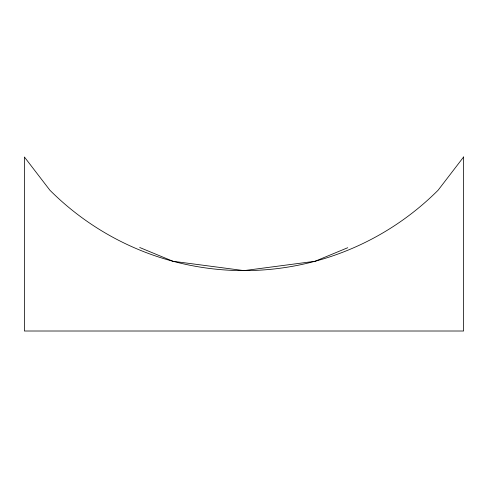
<?xml version="1.0" encoding="UTF-8"?>
<svg xmlns="http://www.w3.org/2000/svg" width="488" height="488" viewBox="0 0 488 488"><rect width="100%" height="100%" fill="white"/><g stroke="black" fill="none" stroke-linecap="round" stroke-linejoin="round"><path stroke-width="0.73" d="M347.743 247.721L315.047 261.269L244 270.62L172.953 261.269L139.69 247.489M463.6 156.99L438.102 190.222A274.5 274.5 0 0 1 49.898 190.222L24.4 156.99L24.4 331.01L463.6 331.01L463.6 156.99"/></g></svg>
